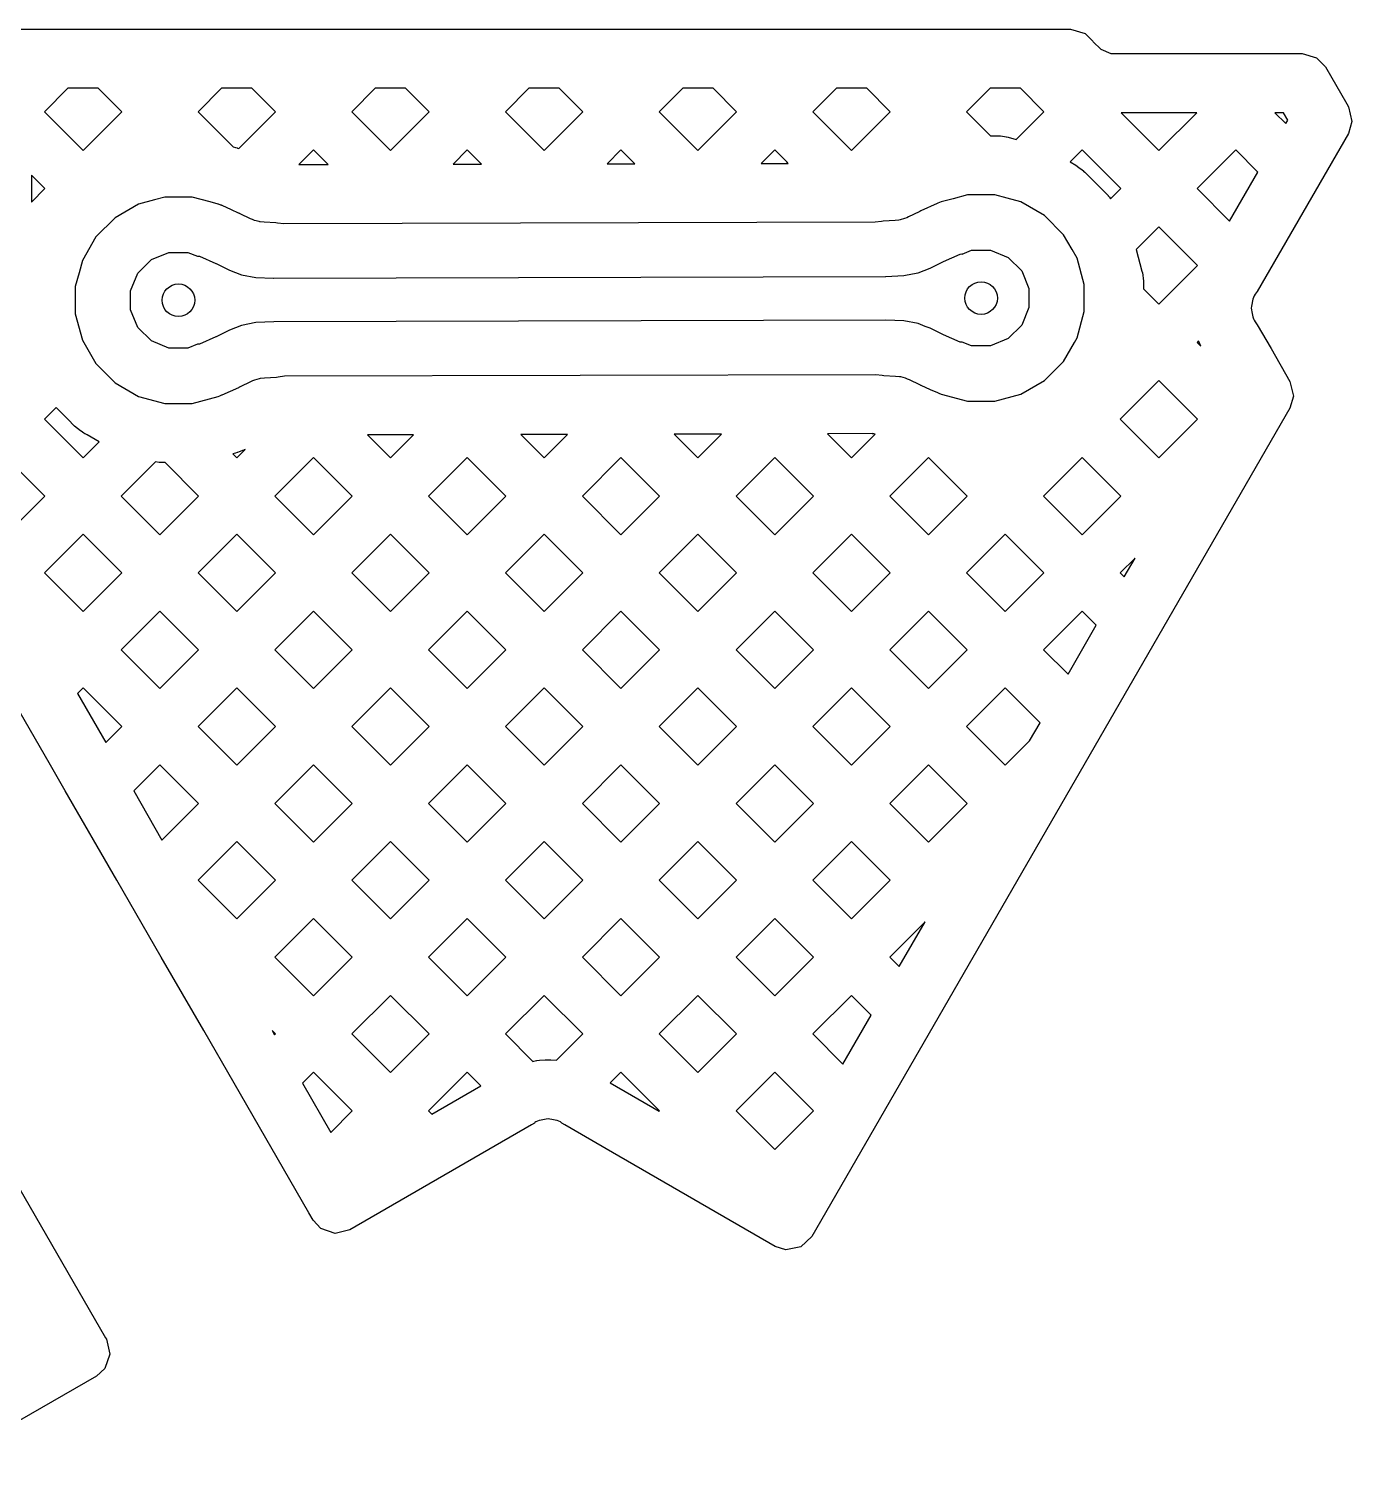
# Model space of a CAD drawing. Extents: x 121.6 to 197.9, y -113.4 to -69.2.
# Drawn here: x 191.81 to 197.91, y -85.15 to -78.45 of the extents above; entities that cross this region are included whole.
import ezdxf

# ---------------------------------------------------------------- set-up
doc = ezdxf.new("R2010")
doc.units = 0
doc.layers.add('BLACK', color=7, linetype='CONTINUOUS')

msp = doc.modelspace()

# ---------------------------------------------------------------- linework, layer by layer
at = {"layer": 'BLACK', "linetype": 'CONTINUOUS'}
for p, q in [((191.673147, -78.45), (196.612182, -78.45)), ((196.612182, -78.45), (196.679221, -78.469685)), ((196.679221, -78.469685), (196.715284, -78.505108)), ((196.715284, -78.505108), (196.717251, -78.508053)), ((196.717251, -78.508053), (196.717253, -78.508056)), ((196.717253, -78.508056), (196.752557, -78.54336)), ((196.752557, -78.54336), (196.798683, -78.562466)), ((196.798683, -78.562466), (197.679598, -78.562466)), ((197.679598, -78.562466), (197.746637, -78.582151)), ((197.746637, -78.582151), (197.786984, -78.624465)), ((197.786984, -78.624465), (197.885499, -78.795098)), ((191.990225, -78.723), (191.881926, -78.831298)), ((192.130011, -78.723), (191.990225, -78.723)), ((192.238309, -78.831298), (192.130011, -78.723)), ((192.698746, -78.723), (192.590447, -78.831298)), ((192.838532, -78.723), (192.698746, -78.723)), ((192.94683, -78.831298), (192.838532, -78.723)), ((193.407267, -78.723), (193.298968, -78.831298)), ((193.547053, -78.723), (193.407267, -78.723)), ((193.655351, -78.831298), (193.547053, -78.723)), ((194.115788, -78.723), (194.007489, -78.831298)), ((194.255574, -78.723), (194.115788, -78.723)), ((194.363872, -78.831298), (194.255574, -78.723)), ((194.824309, -78.723), (194.71601, -78.831298)), ((194.964095, -78.723), (194.824309, -78.723)), ((195.072393, -78.831298), (194.964095, -78.723)), ((195.53283, -78.723), (195.424531, -78.831298)), ((195.672616, -78.723), (195.53283, -78.723)), ((195.780914, -78.831298), (195.672616, -78.723)), ((196.241351, -78.723), (196.133052, -78.831298)), ((196.381137, -78.723), (196.241351, -78.723)), ((196.489435, -78.831298), (196.381137, -78.723)), ((197.885499, -78.795098), (197.892936, -78.807978)), ((197.892936, -78.807978), (197.909409, -78.875878)), ((191.881926, -78.831298), (192.060118, -79.00949)), ((192.060118, -79.00949), (192.238309, -78.831298)), ((192.590447, -78.831298), (192.751683, -78.992534)), ((192.777652, -79.000475), (192.94683, -78.831298)), ((193.298968, -78.831298), (193.47716, -79.00949)), ((193.47716, -79.00949), (193.655351, -78.831298)), ((194.007489, -78.831298), (194.185681, -79.00949)), ((194.185681, -79.00949), (194.363872, -78.831298)), ((194.71601, -78.831298), (194.894202, -79.00949)), ((194.894202, -79.00949), (195.072393, -78.831298)), ((195.424531, -78.831298), (195.602723, -79.00949)), ((195.602723, -79.00949), (195.780914, -78.831298)), ((196.133052, -78.831298), (196.243254, -78.9415)), ((196.36218, -78.958551), (196.485267, -78.835466)), ((196.485267, -78.835466), (196.489435, -78.831298)), ((197.19379, -78.835466), (196.845741, -78.835466)), ((196.845741, -78.835466), (197.019765, -79.00949)), ((197.019765, -79.00949), (197.19379, -78.835466)), ((197.593573, -78.835466), (197.554262, -78.835466)), ((197.554262, -78.835466), (197.604448, -78.885652)), ((197.613498, -78.869977), (197.593573, -78.835466)), ((197.604448, -78.885652), (197.613498, -78.869977)), ((197.909409, -78.875878), (197.892936, -78.931978)), ((196.243254, -78.9415), (196.271548, -78.9415)), ((196.271548, -78.9415), (196.279656, -78.941765)), ((196.279656, -78.941765), (196.281289, -78.941872)), ((196.281289, -78.941872), (196.28937, -78.942668)), ((196.28937, -78.942668), (196.307109, -78.945004)), ((196.307109, -78.945004), (196.315093, -78.946322)), ((196.315093, -78.946322), (196.316698, -78.946641)), ((196.316698, -78.946641), (196.324619, -78.948487)), ((197.892936, -78.931978), (197.473135, -79.659091)), ((192.751683, -78.992534), (192.762836, -78.995523)), ((192.762836, -78.995523), (192.770588, -78.997874)), ((192.770588, -78.997874), (192.772138, -78.9984)), ((192.772138, -78.9984), (192.777652, -79.000475)), ((193.1229, -79.007368), (193.055273, -79.074994)), ((193.188606, -79.073074), (193.1229, -79.007368)), ((193.83142, -79.007367), (193.765714, -79.073074)), ((193.895206, -79.071153), (193.83142, -79.007367)), ((194.539941, -79.007367), (194.476155, -79.071153)), ((194.601807, -79.069233), (194.539941, -79.007367)), ((195.248462, -79.007367), (195.186597, -79.069233)), ((195.30368, -79.062585), (195.248462, -79.007367)), ((196.324619, -78.948487), (196.36218, -78.958551)), ((196.665505, -79.007368), (196.610287, -79.062585)), ((196.843696, -79.185559), (196.665505, -79.007368)), ((197.374025, -79.007367), (197.195834, -79.185559)), ((197.475555, -79.108897), (197.374025, -79.007367)), ((193.055273, -79.074994), (193.190161, -79.074629)), ((193.190161, -79.074629), (193.188606, -79.073074)), ((193.765714, -79.073074), (193.896772, -79.072719)), ((193.896772, -79.072719), (193.895206, -79.071153)), ((194.476155, -79.071153), (194.603384, -79.07081)), ((194.603384, -79.07081), (194.601807, -79.069233)), ((195.186597, -79.069233), (195.309994, -79.068899)), ((195.309994, -79.068899), (195.30368, -79.062585)), ((196.610287, -79.062585), (196.63621, -79.077552)), ((196.63621, -79.077552), (196.643081, -79.081824)), ((196.643081, -79.081824), (196.644442, -79.082733)), ((191.884049, -79.185559), (191.822147, -79.123657)), ((191.822147, -79.123657), (191.822147, -79.247461)), ((196.644442, -79.082733), (196.651062, -79.087476)), ((196.651062, -79.087476), (196.665257, -79.098369)), ((196.665257, -79.098369), (196.67154, -79.103526)), ((196.67154, -79.103526), (196.67277, -79.104605)), ((196.67277, -79.104605), (196.678678, -79.11014)), ((196.678678, -79.11014), (196.77986, -79.211322)), ((197.34511, -79.334835), (197.475555, -79.108897)), ((191.822147, -79.247461), (191.884049, -79.185559)), ((196.137399, -79.2145), (196.071974, -79.232031)), ((196.262601, -79.2145), (196.137399, -79.2145)), ((196.32054, -79.230025), (196.262601, -79.2145)), ((196.77986, -79.211322), (196.785395, -79.21723)), ((196.797223, -79.232031), (196.843696, -79.185559)), ((197.195834, -79.185559), (197.34511, -79.334835)), ((192.316463, -79.256905), (192.208037, -79.319504)), ((192.388738, -79.237539), (192.316463, -79.256905)), ((192.437399, -79.2245), (192.388738, -79.237539)), ((192.562601, -79.2245), (192.437399, -79.2245)), ((192.646212, -79.246904), (192.562601, -79.2245)), ((192.683533, -79.256904), (192.646212, -79.246904)), ((192.683534, -79.256904), (192.683533, -79.256904)), ((192.683536, -79.256905), (192.683534, -79.256904)), ((192.683537, -79.256905), (192.683536, -79.256905)), ((192.684547, -79.257324), (192.683537, -79.256905)), ((192.695155, -79.261162), (192.684547, -79.257324)), ((192.695529, -79.261278), (192.695155, -79.261162)), ((192.698252, -79.262439), (192.695529, -79.261278)), ((192.698369, -79.262489), (192.698252, -79.262439)), ((192.698639, -79.262606), (192.698369, -79.262489)), ((192.698686, -79.262626), (192.698639, -79.262606)), ((192.698756, -79.262657), (192.698686, -79.262626)), ((192.701615, -79.263917), (192.698756, -79.262657)), ((192.745191, -79.28348), (192.701615, -79.263917)), ((195.997982, -79.254116), (195.921979, -79.288365)), ((196.000717, -79.253194), (195.997982, -79.254116)), ((196.008775, -79.249562), (196.000717, -79.253194)), ((196.008962, -79.250013), (196.008775, -79.249562)), ((196.016462, -79.246905), (196.008962, -79.250013)), ((196.016464, -79.246905), (196.016462, -79.246905)), ((196.016465, -79.246904), (196.016464, -79.246905)), ((196.016467, -79.246904), (196.016465, -79.246904)), ((196.071974, -79.232031), (196.016467, -79.246904)), ((196.383537, -79.246905), (196.32054, -79.230025)), ((196.491964, -79.309505), (196.383536, -79.246905)), ((196.383536, -79.246905), (196.383537, -79.246905)), ((196.785395, -79.21723), (196.786474, -79.21846)), ((196.786474, -79.21846), (196.791631, -79.224743)), ((196.791631, -79.224743), (196.797223, -79.232031)), ((192.208034, -79.319506), (192.119506, -79.408034)), ((192.208037, -79.319504), (192.208034, -79.319506)), ((192.777442, -79.297958), (192.745191, -79.28348)), ((192.779125, -79.298727), (192.777442, -79.297958)), ((192.7806, -79.299401), (192.779125, -79.298727)), ((192.780713, -79.299454), (192.7806, -79.299401)), ((192.780746, -79.29947), (192.780713, -79.299454)), ((192.780779, -79.299485), (192.780746, -79.29947)), ((192.784156, -79.301086), (192.780779, -79.299485)), ((192.784195, -79.301104), (192.784156, -79.301086)), ((192.784208, -79.301111), (192.784195, -79.301104)), ((192.832079, -79.324229), (192.784208, -79.301111)), ((192.841475, -79.328297), (192.832079, -79.324229)), ((192.850187, -79.331649), (192.841475, -79.328297)), ((192.871502, -79.337727), (192.850187, -79.331649)), ((192.874865, -79.338368), (192.871502, -79.337727)), ((192.876374, -79.338656), (192.874865, -79.338368)), ((192.89438, -79.340739), (192.876374, -79.338656)), ((192.949151, -79.34304), (192.89438, -79.340739)), ((192.95591, -79.344682), (192.949151, -79.34304)), ((192.985516, -79.348186), (192.95591, -79.344682)), ((195.711953, -79.340817), (192.985516, -79.348186)), ((195.74029, -79.337456), (195.711953, -79.340817)), ((195.748614, -79.335477), (195.74029, -79.337456)), ((195.748625, -79.335475), (195.748614, -79.335477)), ((195.803224, -79.332825), (195.748625, -79.335475)), ((195.821504, -79.330568), (195.803224, -79.332825)), ((195.826159, -79.329638), (195.821504, -79.330568)), ((195.847369, -79.32339), (195.826159, -79.329638)), ((195.856865, -79.319644), (195.847369, -79.32339)), ((195.865857, -79.315679), (195.856865, -79.319644)), ((195.914453, -79.291902), (195.865857, -79.315679)), ((195.917714, -79.290335), (195.914453, -79.291902)), ((195.918068, -79.290169), (195.917714, -79.290335)), ((195.921979, -79.288365), (195.918068, -79.290169)), ((196.580495, -79.398036), (196.491964, -79.309505)), ((192.119504, -79.408037), (192.056905, -79.516463)), ((192.119506, -79.408034), (192.119504, -79.408037)), ((196.619965, -79.466401), (196.580495, -79.398036)), ((197.019764, -79.361627), (196.91499, -79.466401)), ((197.197956, -79.539819), (197.019764, -79.361627)), ((192.374997, -79.512919), (192.456105, -79.479323)), ((192.456105, -79.479323), (192.543895, -79.479323)), ((192.543895, -79.479323), (192.587375, -79.497333)), ((196.112518, -79.487377), (196.156105, -79.469323)), ((196.156105, -79.469323), (196.243895, -79.469323)), ((196.243895, -79.469323), (196.325003, -79.502919)), ((196.643095, -79.506464), (196.619965, -79.466401)), ((196.91499, -79.466401), (196.941513, -79.565381)), ((192.056905, -79.516463), (192.041675, -79.573302)), ((192.312919, -79.574997), (192.374997, -79.512919)), ((192.587375, -79.497333), (192.587825, -79.496887)), ((192.587825, -79.496887), (192.59678, -79.496924)), ((192.59678, -79.496924), (192.59705, -79.497041)), ((192.59705, -79.497041), (192.672802, -79.531048)), ((192.672802, -79.531048), (192.673045, -79.531161)), ((192.673045, -79.531161), (192.735103, -79.561131)), ((195.964637, -79.551792), (196.02671, -79.52142)), ((196.02671, -79.52142), (196.02699, -79.521288)), ((196.02699, -79.521288), (196.102942, -79.487062)), ((196.102942, -79.487062), (196.111892, -79.486788)), ((196.111892, -79.486788), (196.112518, -79.487377)), ((196.325003, -79.502919), (196.387081, -79.564997)), ((196.6755, -79.627399), (196.643095, -79.506464)), ((197.019765, -79.718011), (197.197956, -79.539819)), ((192.041675, -79.573302), (192.0245, -79.637399)), ((192.279323, -79.656105), (192.312919, -79.574997)), ((192.735103, -79.561131), (192.790226, -79.582337)), ((192.790226, -79.582337), (192.855867, -79.594847)), ((192.855867, -79.594847), (192.938428, -79.598315)), ((192.938428, -79.598315), (192.939497, -79.598811)), ((192.939497, -79.598811), (195.759858, -79.591188)), ((195.759858, -79.591188), (195.761014, -79.590675)), ((195.761014, -79.590675), (195.843825, -79.586655)), ((195.843825, -79.586655), (195.84383, -79.586653)), ((195.84383, -79.586653), (195.843838, -79.586653)), ((195.843838, -79.586653), (195.883222, -79.578788)), ((195.883222, -79.578788), (195.909522, -79.573537)), ((195.909522, -79.573537), (195.964637, -79.551792)), ((196.387081, -79.564997), (196.420677, -79.646105)), ((196.941513, -79.565381), (196.943359, -79.573302)), ((196.943359, -79.573302), (196.943678, -79.574907)), ((196.943678, -79.574907), (196.944996, -79.582891)), ((196.944996, -79.582891), (196.947332, -79.60063)), ((196.947332, -79.60063), (196.948128, -79.608711)), ((196.948128, -79.608711), (196.948235, -79.610344)), ((196.948235, -79.610344), (196.9485, -79.618452)), ((192.0245, -79.637399), (192.0245, -79.762601)), ((192.279323, -79.743895), (192.279323, -79.656105)), ((196.420677, -79.646105), (196.420677, -79.733895)), ((196.6755, -79.752601), (196.6755, -79.627399)), ((196.9485, -79.618452), (196.9485, -79.646746)), ((196.9485, -79.646746), (197.019765, -79.718011)), ((197.458884, -79.679405), (197.455176, -79.686923)), ((197.46413, -79.672569), (197.458884, -79.679405)), ((197.473135, -79.659091), (197.46413, -79.672569)), ((192.312919, -79.825003), (192.279323, -79.743895)), ((196.420677, -79.733895), (196.387081, -79.815003)), ((197.445961, -79.727633), (197.445412, -79.736003)), ((197.445412, -79.736003), (197.445961, -79.744375)), ((197.448191, -79.719309), (197.445961, -79.727633)), ((197.445961, -79.744375), (197.448189, -79.752691)), ((197.451352, -79.703417), (197.448191, -79.719309)), ((197.452476, -79.694879), (197.451352, -79.703417)), ((197.455176, -79.686923), (197.452476, -79.694879)), ((192.0245, -79.762601), (192.056905, -79.883536)), ((192.790473, -79.816462), (192.73535, -79.83821)), ((192.790476, -79.816461), (192.790473, -79.816461)), ((192.790473, -79.816461), (192.790473, -79.816462)), ((192.856173, -79.803344), (192.790476, -79.816461)), ((192.856176, -79.803343), (192.856173, -79.803344)), ((192.938984, -79.799324), (192.856176, -79.803343)), ((192.940137, -79.798811), (192.938984, -79.799324)), ((195.760503, -79.791188), (192.940137, -79.798811)), ((195.761571, -79.791684), (195.760503, -79.791188)), ((195.844126, -79.795151), (195.761571, -79.791684)), ((195.844135, -79.795152), (195.844126, -79.795151)), ((195.909771, -79.80766), (195.844135, -79.795152)), ((195.942808, -79.82037), (195.909771, -79.80766)), ((196.387081, -79.815003), (196.325003, -79.877081)), ((196.643095, -79.873536), (196.6755, -79.752601)), ((197.448189, -79.752691), (197.451352, -79.768591)), ((197.451352, -79.768591), (197.452476, -79.777127)), ((197.452476, -79.777127), (197.452477, -79.777131)), ((197.452477, -79.777131), (197.452478, -79.777135)), ((197.452478, -79.777135), (197.452479, -79.777138)), ((197.452479, -79.777138), (197.455177, -79.785085)), ((197.455177, -79.785085), (197.458881, -79.792596)), ((197.458881, -79.792596), (197.458882, -79.792598)), ((197.458882, -79.792598), (197.458883, -79.792599)), ((197.458883, -79.792599), (197.464132, -79.799439)), ((197.464132, -79.799439), (197.473135, -79.812915)), ((197.473135, -79.812915), (197.536764, -79.923122)), ((192.056905, -79.883536), (192.119505, -79.991964)), ((192.374997, -79.887081), (192.312919, -79.825003)), ((192.672981, -79.868721), (192.597058, -79.902936)), ((192.673316, -79.868563), (192.672981, -79.868721)), ((192.73535, -79.83821), (192.673316, -79.868563)), ((195.964895, -79.828867), (195.942808, -79.82037)), ((196.017765, -79.854399), (195.964895, -79.828867)), ((196.026925, -79.858823), (196.017765, -79.854399)), ((196.027221, -79.858961), (196.026925, -79.858823)), ((196.102949, -79.892958), (196.027221, -79.858961)), ((196.325003, -79.877081), (196.243895, -79.910677)), ((196.631234, -79.89408), (196.643095, -79.873536)), ((192.456105, -79.920677), (192.374997, -79.887081)), ((192.543895, -79.920677), (192.456105, -79.920677)), ((192.587481, -79.902622), (192.543895, -79.920677)), ((192.588107, -79.903211), (192.587481, -79.902622)), ((192.597058, -79.902936), (192.588107, -79.903211)), ((196.103219, -79.893075), (196.102949, -79.892958)), ((196.112174, -79.893112), (196.103219, -79.893075)), ((196.112623, -79.892666), (196.112174, -79.893112)), ((196.156105, -79.910677), (196.112623, -79.892666)), ((196.243895, -79.910677), (196.156105, -79.910677)), ((196.580495, -79.981964), (196.631234, -79.89408)), ((197.202256, -79.887657), (197.195834, -79.89408)), ((197.195834, -79.89408), (197.213005, -79.911251)), ((197.202764, -79.888943), (197.202256, -79.887657)), ((197.203025, -79.889519), (197.202764, -79.888943)), ((197.203275, -79.890182), (197.203025, -79.889519)), ((197.208099, -79.901303), (197.203275, -79.890182)), ((197.213005, -79.911251), (197.208099, -79.901303)), ((197.536764, -79.923122), (197.623875, -80.074002)), ((192.119505, -79.991964), (192.208036, -80.080495)), ((196.491964, -80.070495), (196.580495, -79.981964)), ((192.208036, -80.080495), (192.316464, -80.143095)), ((192.78561, -80.098063), (192.834149, -80.074312)), ((192.834149, -80.074312), (192.843086, -80.07037)), ((192.843086, -80.07037), (192.852622, -80.066607)), ((192.852622, -80.066607), (192.873843, -80.060358)), ((192.873843, -80.060358), (192.878506, -80.059427)), ((192.878506, -80.059427), (192.896769, -80.057173)), ((192.896769, -80.057173), (192.95137, -80.054524)), ((192.95137, -80.054524), (192.9597, -80.052543)), ((192.9597, -80.052543), (192.988042, -80.049181)), ((192.988042, -80.049181), (195.714489, -80.041812)), ((195.714489, -80.041812), (195.744098, -80.045318)), ((195.744098, -80.045318), (195.75085, -80.046959)), ((195.75085, -80.046959), (195.805623, -80.049259)), ((195.805623, -80.049259), (195.823614, -80.051339)), ((195.823614, -80.051339), (195.828492, -80.052269)), ((195.828492, -80.052269), (195.849803, -80.058345)), ((195.849803, -80.058345), (195.85853, -80.061702)), ((195.85853, -80.061702), (195.867893, -80.065756)), ((195.867893, -80.065756), (195.915815, -80.088899)), ((196.383536, -80.133095), (196.491964, -80.070495)), ((197.019765, -80.070149), (196.841573, -80.24834)), ((197.197956, -80.24834), (197.019765, -80.070149)), ((197.623875, -80.074002), (197.640348, -80.141902)), ((192.316464, -80.143095), (192.437399, -80.1755)), ((192.562601, -80.1755), (192.683536, -80.143095)), ((192.683536, -80.143095), (192.683538, -80.143093)), ((192.683538, -80.143093), (192.68354, -80.143093)), ((192.68354, -80.143093), (192.691051, -80.139982)), ((192.691051, -80.139982), (192.691244, -80.140449)), ((192.691244, -80.140449), (192.699344, -80.13678)), ((192.699344, -80.13678), (192.70202, -80.135877)), ((192.70202, -80.135877), (192.702033, -80.135875)), ((192.702033, -80.135875), (192.777956, -80.10166)), ((192.777956, -80.10166), (192.781971, -80.099808)), ((192.781971, -80.099808), (192.782306, -80.09965)), ((192.782306, -80.09965), (192.78561, -80.098063)), ((195.915815, -80.088899), (195.918963, -80.090393)), ((195.918963, -80.090393), (195.919259, -80.090531)), ((195.919259, -80.090531), (195.919298, -80.090549)), ((195.919298, -80.090549), (195.919339, -80.090568)), ((195.919339, -80.090568), (195.921172, -80.091406)), ((195.921172, -80.091406), (195.922579, -80.09205)), ((195.922579, -80.09205), (195.965846, -80.111474)), ((195.965846, -80.111474), (195.998302, -80.126045)), ((195.998302, -80.126045), (195.998307, -80.126047)), ((195.998307, -80.126047), (196.00136, -80.127393)), ((196.00136, -80.127393), (196.00163, -80.12751)), ((196.00163, -80.12751), (196.004469, -80.12872)), ((196.004469, -80.12872), (196.004475, -80.128721)), ((196.004475, -80.128721), (196.004831, -80.128832)), ((196.004831, -80.128832), (196.015457, -80.132677)), ((196.015457, -80.132677), (196.016455, -80.13309)), ((196.016455, -80.13309), (196.016464, -80.133095)), ((196.016464, -80.133095), (196.137399, -80.1655)), ((196.262601, -80.1655), (196.383536, -80.133095)), ((197.640348, -80.141902), (197.623875, -80.198002)), ((191.935864, -80.194402), (191.881927, -80.248341)), ((191.989802, -80.24834), (191.935864, -80.194402)), ((192.437399, -80.1755), (192.437401, -80.1755)), ((192.437401, -80.1755), (192.562599, -80.1755)), ((192.562599, -80.1755), (192.562601, -80.1755)), ((197.623875, -80.198002), (195.419546, -84.016008)), ((196.137399, -80.1655), (196.137401, -80.1655)), ((196.137401, -80.1655), (196.262599, -80.1655)), ((196.262599, -80.1655), (196.262601, -80.1655)), ((191.881927, -80.248341), (192.060118, -80.426532)), ((192.021322, -80.27986), (191.989802, -80.24834)), ((192.02723, -80.285395), (192.021322, -80.27986)), ((192.02846, -80.286474), (192.02723, -80.285395)), ((192.034743, -80.291631), (192.02846, -80.286474)), ((196.841573, -80.24834), (197.019765, -80.426532)), ((197.019765, -80.426532), (197.197956, -80.24834)), ((192.048938, -80.302524), (192.034743, -80.291631)), ((192.055558, -80.307267), (192.048938, -80.302524)), ((192.056919, -80.308176), (192.055558, -80.307267)), ((192.06379, -80.312448), (192.056919, -80.308176)), ((192.068931, -80.315416), (192.06379, -80.312448)), ((192.072238, -80.317325), (192.068931, -80.315416)), ((192.075546, -80.319235), (192.072238, -80.317325)), ((192.078854, -80.321145), (192.075546, -80.319235)), ((192.078739, -80.407911), (192.133788, -80.352861)), ((192.133788, -80.352861), (192.078854, -80.321145)), ((193.583118, -80.320573), (193.371773, -80.321145)), ((193.371773, -80.321145), (193.47716, -80.426532)), ((193.47716, -80.426532), (193.583118, -80.320573)), ((194.293559, -80.318653), (194.078384, -80.319235)), ((194.078384, -80.319235), (194.185681, -80.426532)), ((194.185681, -80.426532), (194.293559, -80.318653)), ((195.004, -80.316733), (194.784995, -80.317325)), ((194.784995, -80.317325), (194.894202, -80.426532)), ((194.894202, -80.426532), (195.004, -80.316733)), ((195.697676, -80.314859), (195.491607, -80.315416)), ((195.491607, -80.315416), (195.602723, -80.426532)), ((195.602723, -80.426532), (195.712064, -80.31719)), ((195.698878, -80.31512), (195.697676, -80.314859)), ((195.700085, -80.315351), (195.698878, -80.31512)), ((195.70607, -80.316345), (195.700085, -80.315351)), ((195.712064, -80.31719), (195.70607, -80.316345)), ((192.060118, -80.426532), (192.078739, -80.407911)), ((192.762839, -80.404476), (192.750018, -80.407911)), ((192.750018, -80.407911), (192.768639, -80.426532)), ((192.770592, -80.402124), (192.762839, -80.404476)), ((192.768639, -80.426532), (192.80733, -80.387841)), ((192.772142, -80.401598), (192.770592, -80.402124)), ((192.77975, -80.398735), (192.772142, -80.401598)), ((192.792271, -80.393547), (192.77975, -80.398735)), ((192.795589, -80.39243), (192.792271, -80.393547)), ((192.801294, -80.390351), (192.795589, -80.39243)), ((192.802438, -80.389902), (192.801294, -80.390351)), ((192.80733, -80.387841), (192.802438, -80.389902)), ((191.884049, -80.602601), (191.705857, -80.424409)), ((192.393687, -80.4451), (192.236187, -80.602601)), ((192.41063, -80.447332), (192.393687, -80.4451)), ((192.418711, -80.448128), (192.41063, -80.447332)), ((192.420344, -80.448235), (192.418711, -80.448128)), ((192.428452, -80.4485), (192.420344, -80.448235)), ((192.438469, -80.4485), (192.428452, -80.4485)), ((192.59257, -80.602601), (192.438469, -80.4485)), ((193.122899, -80.424409), (192.944708, -80.602601)), ((193.301091, -80.602601), (193.122899, -80.424409)), ((193.83142, -80.424409), (193.653229, -80.602601)), ((194.009612, -80.602601), (193.83142, -80.424409)), ((194.539941, -80.424409), (194.36175, -80.602601)), ((194.718133, -80.602601), (194.539941, -80.424409)), ((195.248462, -80.424409), (195.070271, -80.602601)), ((195.426654, -80.602601), (195.248462, -80.424409)), ((195.956983, -80.424409), (195.778792, -80.602601)), ((196.135175, -80.602601), (195.956983, -80.424409)), ((196.665504, -80.424409), (196.487313, -80.602601)), ((196.843696, -80.602601), (196.665504, -80.424409)), ((191.705857, -80.780792), (191.884049, -80.602601)), ((192.236187, -80.602601), (192.414378, -80.780792)), ((192.414378, -80.780792), (192.59257, -80.602601)), ((192.944708, -80.602601), (193.122899, -80.780792)), ((193.122899, -80.780792), (193.301091, -80.602601)), ((193.653229, -80.602601), (193.83142, -80.780792)), ((193.83142, -80.780792), (194.009612, -80.602601)), ((194.36175, -80.602601), (194.539941, -80.780792)), ((194.539941, -80.780792), (194.718133, -80.602601)), ((195.070271, -80.602601), (195.248462, -80.780792)), ((195.248462, -80.780792), (195.426654, -80.602601)), ((195.778792, -80.602601), (195.956983, -80.780792)), ((195.956983, -80.780792), (196.135175, -80.602601)), ((196.487313, -80.602601), (196.665504, -80.780792)), ((196.665504, -80.780792), (196.843696, -80.602601)), ((192.060118, -80.77867), (191.881926, -80.956861)), ((192.238309, -80.956861), (192.060118, -80.77867)), ((192.768639, -80.77867), (192.590447, -80.956861)), ((192.94683, -80.956861), (192.768639, -80.77867)), ((193.47716, -80.77867), (193.298968, -80.956861)), ((193.655351, -80.956861), (193.47716, -80.77867)), ((194.185681, -80.77867), (194.007489, -80.956861)), ((194.363872, -80.956861), (194.185681, -80.77867)), ((194.894202, -80.77867), (194.71601, -80.956861)), ((195.072393, -80.956861), (194.894202, -80.77867)), ((195.602723, -80.77867), (195.424531, -80.956861)), ((195.780914, -80.956861), (195.602723, -80.77867)), ((196.311244, -80.77867), (196.133052, -80.956861)), ((196.489435, -80.956861), (196.311244, -80.77867)), ((196.910043, -80.888392), (196.841573, -80.956861)), ((196.85992, -80.975208), (196.910043, -80.888392)), ((191.881926, -80.956861), (192.060118, -81.135053)), ((192.060118, -81.135053), (192.238309, -80.956861)), ((192.590447, -80.956861), (192.768639, -81.135053)), ((192.768639, -81.135053), (192.94683, -80.956861)), ((193.298968, -80.956861), (193.47716, -81.135053)), ((193.47716, -81.135053), (193.655351, -80.956861)), ((194.007489, -80.956861), (194.185681, -81.135053)), ((194.185681, -81.135053), (194.363872, -80.956861)), ((194.71601, -80.956861), (194.894202, -81.135053)), ((194.894202, -81.135053), (195.072393, -80.956861)), ((195.424531, -80.956861), (195.602723, -81.135053)), ((195.602723, -81.135053), (195.780914, -80.956861)), ((196.133052, -80.956861), (196.311244, -81.135053)), ((196.311244, -81.135053), (196.489435, -80.956861)), ((196.841573, -80.956861), (196.85992, -80.975208)), ((192.414378, -81.13293), (192.236187, -81.311122)), ((192.59257, -81.311122), (192.414378, -81.13293)), ((193.122899, -81.13293), (192.944708, -81.311122)), ((193.301091, -81.311122), (193.122899, -81.13293)), ((193.83142, -81.13293), (193.653229, -81.311122)), ((194.009612, -81.311122), (193.83142, -81.13293)), ((194.539941, -81.13293), (194.36175, -81.311122)), ((194.718133, -81.311122), (194.539941, -81.13293)), ((195.248462, -81.13293), (195.070271, -81.311122)), ((195.426654, -81.311122), (195.248462, -81.13293)), ((195.956983, -81.13293), (195.778792, -81.311122)), ((196.135175, -81.311122), (195.956983, -81.13293)), ((196.665504, -81.13293), (196.487313, -81.311122)), ((196.731028, -81.198454), (196.665504, -81.13293)), ((196.600583, -81.424392), (196.731028, -81.198454)), ((192.236187, -81.311122), (192.414378, -81.489313)), ((192.414378, -81.489313), (192.59257, -81.311122)), ((192.944708, -81.311122), (193.122899, -81.489313)), ((193.122899, -81.489313), (193.301091, -81.311122)), ((193.653229, -81.311122), (193.83142, -81.489313)), ((193.83142, -81.489313), (194.009612, -81.311122)), ((194.36175, -81.311122), (194.539941, -81.489313)), ((194.539941, -81.489313), (194.718133, -81.311122)), ((195.070271, -81.311122), (195.248462, -81.489313)), ((195.248462, -81.489313), (195.426654, -81.311122)), ((195.778792, -81.311122), (195.956983, -81.489313)), ((195.956983, -81.489313), (196.135175, -81.311122)), ((196.487313, -81.311122), (196.600583, -81.424392)), ((192.060117, -81.48719), (192.034247, -81.513061)), ((192.238309, -81.665382), (192.060117, -81.48719)), ((192.768639, -81.487191), (192.590447, -81.665382)), ((192.94683, -81.665382), (192.768639, -81.487191)), ((193.47716, -81.487191), (193.298968, -81.665382)), ((193.655351, -81.665382), (193.47716, -81.487191)), ((194.185681, -81.487191), (194.007489, -81.665382)), ((194.363872, -81.665382), (194.185681, -81.487191)), ((194.894202, -81.487191), (194.71601, -81.665382)), ((195.072393, -81.665382), (194.894202, -81.487191)), ((195.602723, -81.487191), (195.424531, -81.665382)), ((195.780914, -81.665382), (195.602723, -81.487191)), ((196.311244, -81.487191), (196.133052, -81.665382)), ((196.471691, -81.647638), (196.311244, -81.487191)), ((191.909836, -81.843574), (191.719014, -81.513061)), ((192.034247, -81.513061), (192.164692, -81.738998)), ((192.164692, -81.738998), (192.238309, -81.665382)), ((192.590447, -81.665382), (192.768639, -81.843574)), ((192.768639, -81.843574), (192.94683, -81.665382)), ((193.298968, -81.665382), (193.47716, -81.843574)), ((193.47716, -81.843574), (193.655351, -81.665382)), ((194.007489, -81.665382), (194.185681, -81.843574)), ((194.185681, -81.843574), (194.363872, -81.665382)), ((194.71601, -81.665382), (194.894202, -81.843574)), ((194.894202, -81.843574), (195.072393, -81.665382)), ((195.424531, -81.665382), (195.602723, -81.843574)), ((195.602723, -81.843574), (195.780914, -81.665382)), ((196.133052, -81.665382), (196.311244, -81.843574)), ((196.423215, -81.731602), (196.471691, -81.647638)), ((196.311244, -81.843574), (196.423215, -81.731602)), ((191.978351, -81.962245), (191.909836, -81.843574)), ((192.414379, -81.841452), (192.293584, -81.962245)), ((192.59257, -82.019643), (192.414379, -81.841452)), ((193.122899, -81.841451), (192.944708, -82.019643)), ((193.301091, -82.019643), (193.122899, -81.841451)), ((193.83142, -81.841451), (193.653229, -82.019643)), ((194.009612, -82.019643), (193.83142, -81.841451)), ((194.539941, -81.841451), (194.36175, -82.019643)), ((194.718133, -82.019643), (194.539941, -81.841451)), ((195.248462, -81.841451), (195.070271, -82.019643)), ((195.426654, -82.019643), (195.248462, -81.841451)), ((195.956983, -81.841451), (195.778792, -82.019643)), ((196.135175, -82.019643), (195.956983, -81.841451)), ((190.69238, -81.934879), (192.163277, -84.482547)), ((192.216022, -82.373903), (191.978351, -81.962245)), ((192.293584, -81.962245), (192.424029, -82.188183)), ((192.424029, -82.188183), (192.59257, -82.019643)), ((192.944708, -82.019643), (193.122899, -82.197834)), ((193.122899, -82.197834), (193.301091, -82.019643)), ((193.653229, -82.019643), (193.83142, -82.197834)), ((193.83142, -82.197834), (194.009612, -82.019643)), ((194.36175, -82.019643), (194.539941, -82.197834)), ((194.539941, -82.197834), (194.718133, -82.019643)), ((195.070271, -82.019643), (195.248462, -82.197834)), ((195.248462, -82.197834), (195.426654, -82.019643)), ((195.778792, -82.019643), (195.956983, -82.197834)), ((195.956983, -82.197834), (196.135175, -82.019643)), ((192.768639, -82.195712), (192.590447, -82.373903)), ((192.94683, -82.373903), (192.768639, -82.195712)), ((193.47716, -82.195712), (193.298968, -82.373903)), ((193.655351, -82.373903), (193.47716, -82.195712)), ((194.185681, -82.195712), (194.007489, -82.373903)), ((194.363872, -82.373903), (194.185681, -82.195712)), ((194.894202, -82.195712), (194.71601, -82.373903)), ((195.072393, -82.373903), (194.894202, -82.195712)), ((195.602723, -82.195712), (195.424531, -82.373903)), ((195.780914, -82.373903), (195.602723, -82.195712)), ((192.420554, -82.728164), (192.216022, -82.373903)), ((192.590447, -82.373903), (192.768639, -82.552095)), ((192.768639, -82.552095), (192.94683, -82.373903)), ((193.298968, -82.373903), (193.47716, -82.552095)), ((193.47716, -82.552095), (193.655351, -82.373903)), ((194.007489, -82.373903), (194.185681, -82.552095)), ((194.185681, -82.552095), (194.363872, -82.373903)), ((194.71601, -82.373903), (194.894202, -82.552095)), ((194.894202, -82.552095), (195.072393, -82.373903)), ((195.424531, -82.373903), (195.602723, -82.552095)), ((195.602723, -82.552095), (195.780914, -82.373903)), ((193.122899, -82.549972), (192.944708, -82.728164)), ((193.301091, -82.728164), (193.122899, -82.549972)), ((193.83142, -82.549972), (193.653229, -82.728164)), ((194.009612, -82.728164), (193.83142, -82.549972)), ((194.539941, -82.549972), (194.36175, -82.728164)), ((194.718133, -82.728164), (194.539941, -82.549972)), ((195.248462, -82.549972), (195.070271, -82.728164)), ((195.426654, -82.728164), (195.248462, -82.549972)), ((195.942182, -82.564774), (195.778792, -82.728164)), ((195.822572, -82.771944), (195.942182, -82.564774)), ((192.616192, -83.067019), (192.420554, -82.728164)), ((192.944708, -82.728164), (193.122899, -82.906355)), ((193.122899, -82.906355), (193.301091, -82.728164)), ((193.653229, -82.728164), (193.83142, -82.906355)), ((193.83142, -82.906355), (194.009612, -82.728164)), ((194.36175, -82.728164), (194.539941, -82.906355)), ((194.539941, -82.906355), (194.718133, -82.728164)), ((195.070271, -82.728164), (195.248462, -82.906355)), ((195.248462, -82.906355), (195.426654, -82.728164)), ((195.778792, -82.728164), (195.822572, -82.771944)), ((193.47716, -82.904233), (193.298968, -83.082424)), ((193.655351, -83.082424), (193.47716, -82.904233)), ((194.185681, -82.904233), (194.007489, -83.082424)), ((194.363872, -83.082424), (194.185681, -82.904233)), ((194.894202, -82.904233), (194.71601, -83.082424)), ((195.072393, -83.082424), (194.894202, -82.904233)), ((195.602723, -82.904233), (195.424531, -83.082424)), ((195.69368, -82.99519), (195.602723, -82.904233)), ((195.563235, -83.221128), (195.69368, -82.99519)), ((192.756361, -83.309799), (192.616192, -83.067019)), ((192.931425, -83.067019), (192.942702, -83.086551)), ((192.94683, -83.082424), (192.931425, -83.067019)), ((192.942702, -83.086551), (192.94683, -83.082424)), ((193.298968, -83.082424), (193.47716, -83.260616)), ((193.47716, -83.260616), (193.655351, -83.082424)), ((194.007489, -83.082424), (194.133623, -83.208558)), ((194.243261, -83.203033), (194.363872, -83.082424)), ((194.71601, -83.082424), (194.894202, -83.260616)), ((194.894202, -83.260616), (195.072393, -83.082424)), ((195.424531, -83.082424), (195.563235, -83.221128)), ((194.133623, -83.208558), (194.137906, -83.207411)), ((194.137906, -83.207411), (194.149796, -83.204844)), ((194.149796, -83.204844), (194.152219, -83.204444)), ((194.152219, -83.204444), (194.164304, -83.203054)), ((194.164304, -83.203054), (194.191118, -83.201296)), ((194.191118, -83.201296), (194.203274, -83.201096)), ((194.203274, -83.201096), (194.203942, -83.201117)), ((194.203942, -83.201117), (194.20461, -83.201096)), ((194.20461, -83.201096), (194.21677, -83.201296)), ((194.21677, -83.201296), (194.243261, -83.203033)), ((193.122899, -83.258493), (193.071594, -83.309799)), ((193.301091, -83.436685), (193.122899, -83.258493)), ((193.83142, -83.258493), (193.653229, -83.436685)), ((193.880632, -83.307705), (193.83142, -83.258493)), ((194.539942, -83.258494), (194.49073, -83.307705)), ((194.718133, -83.436685), (194.539942, -83.258494)), ((195.248462, -83.258493), (195.070271, -83.436685)), ((195.426653, -83.436684), (195.248462, -83.258493)), ((193.100692, -83.906198), (192.756361, -83.309799)), ((193.071594, -83.309799), (193.202039, -83.535736)), ((193.668059, -83.451515), (193.893997, -83.32107)), ((193.893997, -83.32107), (193.880632, -83.307705)), ((194.49073, -83.307705), (194.716668, -83.438149)), ((193.202039, -83.535736), (193.301091, -83.436685)), ((193.653229, -83.436685), (193.668059, -83.451515)), ((194.716668, -83.438149), (194.718133, -83.436685)), ((195.070271, -83.436685), (195.248462, -83.614876)), ((195.248462, -83.614876), (195.426653, -83.436684)), ((194.127025, -83.501767), (193.289539, -83.98529)), ((194.140502, -83.492763), (194.127025, -83.501767)), ((194.14322, -83.490677), (194.140502, -83.492763)), ((194.147349, -83.487509), (194.14322, -83.490677)), ((194.154855, -83.483807), (194.147349, -83.487509)), ((194.162814, -83.481106), (194.154855, -83.483807)), ((194.171351, -83.479982), (194.162814, -83.481106)), ((194.187243, -83.47682), (194.171351, -83.479982)), ((194.195569, -83.474589), (194.187243, -83.47682)), ((194.203937, -83.47404), (194.195569, -83.474589)), ((194.212312, -83.47459), (194.203937, -83.47404)), ((194.220628, -83.476818), (194.212312, -83.47459)), ((194.236528, -83.479981), (194.220628, -83.476818)), ((194.245064, -83.481105), (194.236528, -83.479981)), ((194.245068, -83.481106), (194.245064, -83.481105)), ((194.245072, -83.481107), (194.245068, -83.481106)), ((194.245075, -83.481108), (194.245072, -83.481107)), ((194.253022, -83.483806), (194.245075, -83.481108)), ((194.260533, -83.48751), (194.253022, -83.483806)), ((194.260535, -83.487511), (194.260533, -83.48751)), ((194.260536, -83.487512), (194.260535, -83.487511)), ((194.267375, -83.49276), (194.260536, -83.487512)), ((194.280852, -83.501764), (194.267375, -83.49276)), ((194.500485, -83.62857), (194.280852, -83.501764)), ((195.250159, -84.061395), (194.500485, -83.62857)), ((193.120152, -83.939903), (193.100692, -83.906198)), ((193.155612, -83.97891), (193.120152, -83.939903)), ((193.221639, -84.001763), (193.155612, -83.97891)), ((193.289539, -83.98529), (193.221639, -84.001763)), ((195.419546, -84.016008), (195.368979, -84.064224)), ((195.300372, -84.077447), (195.250159, -84.061395)), ((195.368979, -84.064224), (195.300372, -84.077447)), ((192.163277, -84.482547), (192.167524, -84.489902)), ((192.167524, -84.489902), (192.183997, -84.557802)), ((192.183997, -84.557802), (192.161144, -84.623829)), ((192.161144, -84.623829), (192.122137, -84.659289)), ((192.122137, -84.659289), (191.268974, -85.151864))]:
    msp.add_line(p, q, dxfattribs=at)
at = {"layer": 'BLACK'}
for centre in [(196.2, -79.69), (192.5, -79.7)]:
    msp.add_circle(centre, 0.075, dxfattribs=at)

doc.saveas('drawing.dxf')
